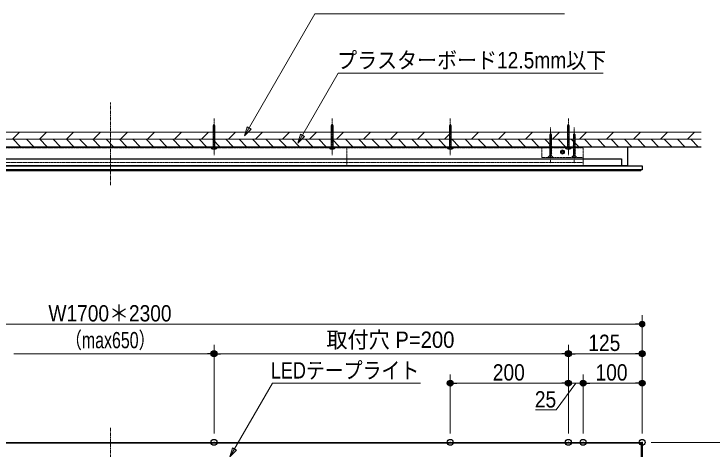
# Model space of a CAD drawing. Units: millimetres, scale not verified. Extents: x -4547 to 4547, y -2284 to 2284.
# Drawn here: x -3254 to -2072, y -611 to 124 of the extents above; entities that cross this region are included whole.
import ezdxf
from ezdxf.enums import TextEntityAlignment as Align

# ---------------------------------------------------------------- set-up
doc = ezdxf.new("R2010")
doc.units = ezdxf.units.MM
doc.header["$LTSCALE"] = 20
doc.header["$PDMODE"] = 32
doc.header["$PDSIZE"] = 10
for name, pattern in [('USER1', [0.8, 0.5, -0.3]), ('USER2', [2.91, 1.76, -0.4, 0.35, -0.4]), ('USER3', [9.172222, 5.997222, -1.058333, 1.058333, -1.058333])]:
    doc.linetypes.add(name, pattern=pattern)
for name, color, linetype, lineweight in [('0-1_3一般', 7, 'Continuous', 15), ('0-2_2寸法-2', 7, 'Continuous', 15), ('0-3_0', 7, 'Continuous', 25), ('0-5_2寸法-1', 7, 'Continuous', 15), ('0-6_2寸法-3', 7, 'Continuous', 15)]:
    doc.layers.add(name, color=color, linetype=linetype, lineweight=lineweight)
doc.layers.add('0-4_Defpoints', color=7, linetype='Continuous')
doc.styles.add('ＭＳ Ｐゴシック', font='')
doc.styles.get('ＭＳ Ｐゴシック').set_extended_font_data('MS PGothic')

# ---------------------------------------------------------------- blocks, each defined once
blk = doc.blocks.new('グループ-33')
at = {"layer": '0-1_3一般', "linetype": 'USER3'}
blk.add_line((-35000, -28500), (-35000, -11500), dxfattribs=at)
at = {"layer": '0-1_3一般', "lineweight": 30}
blk.add_lwpolyline([(-53000, -12000), (-17000, -12000), (-17000, -28000), (-53000, -28000)], close=True, dxfattribs=at)
at = {"layer": '0-1_3一般'}
blk.add_lwpolyline([(-52970, -12030), (-17030, -12030), (-17030, -27970), (-52970, -27970)], close=True, dxfattribs=at)
blk = doc.blocks.new('_Dot')
at = {"layer": '0-3_0'}
blk.add_line((-10, 0), (-20, 0), dxfattribs=at)
for points in [[(0, 0), (-10, 0), (-9.92, 1.25)], [(0, 0), (-9.92, -1.25), (-10, 0)], [(0, 0), (-9.92, 1.25), (-9.69, 2.49)], [(0, 0), (-9.69, -2.49), (-9.92, -1.25)], [(0, 0), (-9.69, 2.49), (-9.3, 3.68)], [(0, 0), (-9.3, -3.68), (-9.69, -2.49)], [(0, 0), (-9.3, 3.68), (-8.76, 4.82)], [(0, 0), (-8.76, -4.82), (-9.3, -3.68)], [(0, 0), (-8.76, 4.82), (-8.09, 5.88)], [(0, 0), (-8.09, -5.88), (-8.76, -4.82)], [(0, 0), (-8.09, 5.88), (-7.29, 6.85)], [(0, 0), (-7.29, -6.85), (-8.09, -5.88)], [(0, 0), (-7.29, 6.85), (-6.37, 7.71)], [(0, 0), (-6.37, -7.71), (-7.29, -6.85)], [(0, 0), (-6.37, 7.71), (-5.36, 8.44)], [(0, 0), (-5.36, -8.44), (-6.37, -7.71)], [(0, 0), (-5.36, 8.44), (-4.26, 9.05)], [(0, 0), (-4.26, -9.05), (-5.36, -8.44)], [(0, 0), (-4.26, 9.05), (-3.09, 9.51)], [(0, 0), (-3.09, -9.51), (-4.26, -9.05)], [(0, 0), (-3.09, 9.51), (-1.87, 9.82)], [(0, 0), (-1.87, -9.82), (-3.09, -9.51)], [(0, 0), (-1.87, 9.82), (-0.63, 9.98)], [(0, 0), (-0.63, -9.98), (-1.87, -9.82)], [(0, 0), (-0.63, 9.98), (0.63, 9.98)], [(0, 0), (0.63, -9.98), (-0.63, -9.98)], [(0, 0), (0.63, 9.98), (1.87, 9.82)], [(0, 0), (1.87, 9.82), (3.09, 9.51)], [(0, 0), (3.09, 9.51), (4.26, 9.05)], [(0, 0), (4.26, 9.05), (5.36, 8.44)], [(0, 0), (5.36, 8.44), (6.37, 7.71)], [(0, 0), (6.37, 7.71), (7.29, 6.85)], [(0, 0), (7.29, 6.85), (8.09, 5.88)], [(0, 0), (8.09, 5.88), (8.76, 4.82)], [(0, 0), (8.76, 4.82), (9.3, 3.68)], [(0, 0), (9.3, 3.68), (9.69, 2.49)], [(0, 0), (9.69, 2.49), (9.92, 1.25)], [(0, 0), (9.92, 1.25), (10, 0)], [(0, 0), (1.87, -9.82), (0.63, -9.98)], [(0, 0), (3.09, -9.51), (1.87, -9.82)], [(0, 0), (4.26, -9.05), (3.09, -9.51)], [(0, 0), (5.36, -8.44), (4.26, -9.05)], [(0, 0), (6.37, -7.71), (5.36, -8.44)], [(0, 0), (7.29, -6.85), (6.37, -7.71)], [(0, 0), (8.09, -5.88), (7.29, -6.85)], [(0, 0), (8.76, -4.82), (8.09, -5.88)], [(0, 0), (9.3, -3.68), (8.76, -4.82)], [(0, 0), (9.69, -2.49), (9.3, -3.68)], [(0, 0), (9.92, -1.25), (9.69, -2.49)], [(0, 0), (10, 0), (9.92, -1.25)]]:
    blk.add_solid(points, dxfattribs=at)
blk = doc.blocks.new('グループ-71')
at = {"layer": '0-1_3一般'}
for p, q in [((-55000, -1510), (-15000, -1510)), ((-55000, -1750), (-15000, -1750)), ((-38300, -1750), (-38050, -2000)), ((-37850, -1750), (-37600, -2000)), ((-37400, -1750), (-37150, -2000)), ((-36950, -1750), (-36700, -2000)), ((-36500, -1750), (-36250, -2000)), ((-36050, -1750), (-35800, -2000)), ((-35600, -1750), (-35350, -2000)), ((-35150, -1750), (-34900, -2000)), ((-34700, -1750), (-34450, -2000)), ((-34250, -1750), (-34000, -2000)), ((-33800, -1750), (-33550, -2000)), ((-33350, -1750), (-33100, -2000)), ((-32900, -1750), (-32650, -2000)), ((-32450, -1750), (-32200, -2000)), ((-32000, -1750), (-31750, -2000)), ((-31550, -1750), (-31300, -2000)), ((-31100, -1750), (-30850, -2000)), ((-30650, -1750), (-30400, -2000)), ((-30200, -1750), (-29950, -2000)), ((-29750, -1750), (-29500, -2000)), ((-29300, -1750), (-29050, -2000)), ((-28850, -1750), (-28600, -2000)), ((-28400, -1750), (-28150, -2000)), ((-27950, -1750), (-27700, -2000)), ((-27500, -1750), (-27250, -2000)), ((-27050, -1750), (-26800, -2000)), ((-26600, -1750), (-26350, -2000)), ((-26150, -1750), (-25900, -2000)), ((-25700, -1750), (-25450, -2000)), ((-25250, -1750), (-25000, -2000)), ((-24800, -1750), (-24550, -2000)), ((-24350, -1750), (-24100, -2000)), ((-23900, -1750), (-23650, -2000)), ((-23450, -1750), (-23200, -2000)), ((-23000, -1750), (-22750, -2000)), ((-22550, -1750), (-22300, -2000)), ((-22100, -1750), (-21850, -2000)), ((-21650, -1750), (-21400, -2000)), ((-21200, -1750), (-20950, -2000)), ((-20750, -1750), (-20500, -2000)), ((-20300, -1750), (-20050, -2000)), ((-19850, -1750), (-19600, -2000)), ((-19400, -1750), (-19150, -2000)), ((-18950, -1750), (-18700, -2000)), ((-18500, -1750), (-18250, -2000)), ((-18050, -1750), (-17800, -2000)), ((-17600, -1750), (-17350, -2000)), ((-17150, -1750), (-16900, -2000)), ((-16700, -1750), (-16450, -2000)), ((-16250, -1750), (-16000, -2000)), ((-15800, -1750), (-15550, -2000)), ((-15350, -1750), (-15100, -2000))]:
    blk.add_line(p, q, dxfattribs=at)
at = {"layer": '0-1_3一般', "lineweight": 5}
for p, q in [((-38326, -1750), (-38086, -1510)), ((-37411.6, -1750), (-37171.6, -1510)), ((-36497.2, -1750), (-36257.2, -1510)), ((-35582.8, -1750), (-35342.8, -1510)), ((-34668.4, -1750), (-34428.4, -1510)), ((-33754, -1750), (-33514, -1510)), ((-32839.6, -1750), (-32599.6, -1510)), ((-31925.2, -1750), (-31685.2, -1510)), ((-31010.8, -1750), (-30770.8, -1510)), ((-30096.4, -1750), (-29856.4, -1510)), ((-29182, -1750), (-28942, -1510)), ((-28267.6, -1750), (-28027.6, -1510)), ((-27353.2, -1750), (-27113.2, -1510)), ((-26438.8, -1750), (-26198.8, -1510)), ((-25524.4, -1750), (-25284.4, -1510)), ((-24610, -1750), (-24370, -1510)), ((-23695.6, -1750), (-23455.6, -1510)), ((-22781.2, -1750), (-22541.2, -1510)), ((-21866.8, -1750), (-21626.8, -1510)), ((-20952.4, -1750), (-20712.4, -1510)), ((-20038, -1750), (-19798, -1510)), ((-19123.6, -1750), (-18883.6, -1510)), ((-18209.2, -1750), (-17969.2, -1510)), ((-17294.8, -1750), (-17054.8, -1510)), ((-16380.4, -1750), (-16140.4, -1510)), ((-15466, -1750), (-15226, -1510))]:
    blk.add_line(p, q, dxfattribs=at)
at = {"layer": '0-1_3一般', "lineweight": 30}
blk.add_line((-55000, -2000), (-15000, -2000), dxfattribs=at)
blk = doc.blocks.new('グループ-76')
at = {"layer": '0-1_3一般', "lineweight": 30}
for points in [[(-52500, -2000), (-17500, -2000), (-17500, -2650), (-52500, -2650)], [(-52300, -2410), (-17700, -2410), (-17700, -2650), (-52300, -2650)], [(-53000, -2650), (-17000, -2650), (-17000, -2780), (-53000, -2780)]]:
    blk.add_lwpolyline(points, close=True, dxfattribs=at)
blk.add_lwpolyline([(-52970, -2780), (-52950, -2800), (-17050, -2800), (-17030, -2780)], dxfattribs=at)
blk = doc.blocks.new('グループ-77')
at = {"layer": '0-1_3一般', "linetype": 'USER1'}
blk.add_line((-51000, -2040), (-19000, -2040), dxfattribs=at)
blk.add_lwpolyline([(-51000, -2528.3), (-51000, -2000), (-19000, -2000), (-19000, -2528.3)], close=True, dxfattribs=at)
blk = doc.blocks.new('グループ-78')
at = {"layer": '0-1_3一般', "linetype": 'USER1'}
blk.add_lwpolyline([(-27000, -2000), (-19000, -2000), (-19000, -2650), (-27000, -2650)], close=True, dxfattribs=at)
at = {"layer": '0-1_3一般'}
blk.add_blockref('グループ-77', (0, 0), dxfattribs=at)
blk = doc.blocks.new('グループ-79')
at = {"layer": '0-1_3一般', "linetype": 'USER2'}
blk.add_line((-19300, -1350), (-19300, -2560), dxfattribs=at)
at = {"layer": '0-1_3一般', "linetype": 'USER1'}
for p, q in [((-19260, -1619.3), (-19340, -1646.6)), ((-19300, -1550), (-19330, -1602)), ((-19330, -2300), (-19330, -1602)), ((-19300, -1550), (-19270, -1602)), ((-19270, -2300), (-19270, -1602)), ((-19260, -1670.4), (-19340, -1697.7)), ((-19260, -1721.5), (-19340, -1748.8)), ((-19260, -1772.7), (-19340, -1799.9)), ((-19260, -1823.8), (-19340, -1851.1)), ((-19260, -1874.9), (-19340, -1902.2)), ((-19260, -1926), (-19340, -1953.3)), ((-19260, -1977.1), (-19340, -2004.4)), ((-19260, -2028.3), (-19340, -2055.5)), ((-19260, -2079.4), (-19340, -2106.7)), ((-19380, -2350), (-19330, -2300)), ((-19380, -2360), (-19380, -2350)), ((-19380, -2350), (-19220, -2350)), ((-19380, -2360), (-19220, -2360)), ((-19260, -2130.5), (-19340, -2157.8)), ((-19260, -2181.6), (-19340, -2208.9)), ((-19260, -2232.8), (-19340, -2260)), ((-19220, -2360), (-19220, -2350))]:
    blk.add_line(p, q, dxfattribs=at)
blk.add_lwpolyline([(-19220, -2350), (-19270, -2300), (-19330, -2300)], dxfattribs=at)
blk = doc.blocks.new('グループ-80')
at = {"layer": '0-1_3一般', "linetype": 'USER2'}
blk.add_line((-20100, -1350), (-20100, -2560), dxfattribs=at)
at = {"layer": '0-1_3一般', "linetype": 'USER1'}
for p, q in [((-20060, -1619.3), (-20140, -1646.6)), ((-20100, -1550), (-20130, -1602)), ((-20130, -2300), (-20130, -1602)), ((-20100, -1550), (-20070, -1602)), ((-20070, -2300), (-20070, -1602)), ((-20060, -1670.4), (-20140, -1697.7)), ((-20060, -1721.5), (-20140, -1748.8)), ((-20060, -1772.7), (-20140, -1799.9)), ((-20060, -1823.8), (-20140, -1851.1)), ((-20060, -1874.9), (-20140, -1902.2)), ((-20060, -1926), (-20140, -1953.3)), ((-20060, -1977.1), (-20140, -2004.4)), ((-20060, -2028.3), (-20140, -2055.5)), ((-20060, -2079.4), (-20140, -2106.7)), ((-20180, -2350), (-20130, -2300)), ((-20180, -2360), (-20180, -2350)), ((-20180, -2350), (-20020, -2350)), ((-20180, -2360), (-20020, -2360)), ((-20060, -2130.5), (-20140, -2157.8)), ((-20060, -2181.6), (-20140, -2208.9)), ((-20060, -2232.8), (-20140, -2260)), ((-20020, -2360), (-20020, -2350))]:
    blk.add_line(p, q, dxfattribs=at)
blk.add_lwpolyline([(-20020, -2350), (-20070, -2300), (-20130, -2300)], dxfattribs=at)
blk = doc.blocks.new('グループ-81')
at = {"layer": '0-1_3一般'}
for p, q in [((-19686, -2120), (-19714, -2120)), ((-19760, -2194), (-19760, -2166)), ((-19714, -2166), (-19760, -2166)), ((-19686, -2240), (-19714, -2240)), ((-19640, -2166), (-19686, -2166)), ((-19640, -2194), (-19640, -2166))]:
    blk.add_line(p, q, dxfattribs=at)
at = {"layer": '0-1_3一般', "linetype": 'USER2'}
for p, q in [((-19714, -2166), (-19714, -2120)), ((-19686, -2166), (-19686, -2120)), ((-19760, -2194), (-19714, -2194)), ((-19714, -2240), (-19714, -2194)), ((-19686, -2194), (-19640, -2194)), ((-19686, -2240), (-19686, -2194))]:
    blk.add_line(p, q, dxfattribs=at)
at = {"layer": '0-1_3一般'}
for radius in [70, 40]:
    blk.add_circle((-19700, -2180), radius, dxfattribs=at)
blk = doc.blocks.new('グループ-82')
at = {"layer": '0-1_3一般', "linetype": 'USER1'}
blk.add_lwpolyline([(-19000, -2360), (-20400, -2360), (-20400, -2000), (-19000, -2000)], close=True, dxfattribs=at)
at = {"layer": '0-1_3一般'}
for name in ['グループ-80', 'グループ-79', 'グループ-81']:
    blk.add_blockref(name, (0, 0), dxfattribs=at)
blk = doc.blocks.new('グループ-87')
at = {"layer": '0-1_3一般', "linetype": 'USER2'}
blk.add_line((-19500, -1040), (-19500, -2290), dxfattribs=at)
at = {"layer": '0-1_3一般'}
for p, q in [((-19460, -1309.3), (-19540, -1336.6)), ((-19460, -1360.4), (-19540, -1387.7)), ((-19460, -1411.5), (-19540, -1438.8)), ((-19500, -1240), (-19530, -1292)), ((-19530, -2040), (-19530, -1292)), ((-19500, -1240), (-19470, -1292)), ((-19470, -2040), (-19470, -1292)), ((-19460, -1462.7), (-19540, -1489.9)), ((-19460, -1513.8), (-19540, -1541.1)), ((-19460, -1564.9), (-19540, -1592.2)), ((-19460, -1616), (-19540, -1643.3)), ((-19460, -1667.1), (-19540, -1694.4)), ((-19460, -1718.3), (-19540, -1745.5)), ((-19460, -1769.4), (-19540, -1796.7)), ((-19460, -1820.5), (-19540, -1847.8)), ((-19460, -1871.6), (-19540, -1898.9)), ((-19594, -2040), (-19406, -2040)), ((-19594, -2050), (-19594, -2040)), ((-19594, -2050), (-19406, -2050)), ((-19460, -1922.8), (-19540, -1950)), ((-19460, -1973.9), (-19540, -2001.2)), ((-19406, -2050), (-19406, -2040))]:
    blk.add_line(p, q, dxfattribs=at)
blk.add_arc((-19500, -1959.6), 130.4, 223.8974, 316.1026, dxfattribs=at)
blk = doc.blocks.new('グループ-88')
at = {"layer": '0-1_3一般', "linetype": 'USER2'}
blk.add_line((-23500, -1040), (-23500, -2290), dxfattribs=at)
at = {"layer": '0-1_3一般'}
for p, q in [((-23460, -1309.3), (-23540, -1336.6)), ((-23460, -1360.4), (-23540, -1387.7)), ((-23460, -1411.5), (-23540, -1438.8)), ((-23500, -1240), (-23530, -1292)), ((-23530, -2040), (-23530, -1292)), ((-23500, -1240), (-23470, -1292)), ((-23470, -2040), (-23470, -1292)), ((-23460, -1462.7), (-23540, -1489.9)), ((-23460, -1513.8), (-23540, -1541.1)), ((-23460, -1564.9), (-23540, -1592.2)), ((-23460, -1616), (-23540, -1643.3)), ((-23460, -1667.1), (-23540, -1694.4)), ((-23460, -1718.3), (-23540, -1745.5)), ((-23460, -1769.4), (-23540, -1796.7)), ((-23460, -1820.5), (-23540, -1847.8)), ((-23460, -1871.6), (-23540, -1898.9)), ((-23594, -2040), (-23406, -2040)), ((-23594, -2050), (-23594, -2040)), ((-23594, -2050), (-23406, -2050)), ((-23460, -1922.8), (-23540, -1950)), ((-23460, -1973.9), (-23540, -2001.2)), ((-23406, -2050), (-23406, -2040))]:
    blk.add_line(p, q, dxfattribs=at)
blk.add_arc((-23500, -1959.6), 130.4, 223.8974, 316.1026, dxfattribs=at)
blk = doc.blocks.new('グループ-89')
at = {"layer": '0-1_3一般', "linetype": 'USER2'}
blk.add_line((-27500, -1040), (-27500, -2290), dxfattribs=at)
at = {"layer": '0-1_3一般'}
for p, q in [((-27460, -1309.3), (-27540, -1336.6)), ((-27460, -1360.4), (-27540, -1387.7)), ((-27460, -1411.5), (-27540, -1438.8)), ((-27500, -1240), (-27530, -1292)), ((-27530, -2040), (-27530, -1292)), ((-27500, -1240), (-27470, -1292)), ((-27470, -2040), (-27470, -1292)), ((-27460, -1462.7), (-27540, -1489.9)), ((-27460, -1513.8), (-27540, -1541.1)), ((-27460, -1564.9), (-27540, -1592.2)), ((-27460, -1616), (-27540, -1643.3)), ((-27460, -1667.1), (-27540, -1694.4)), ((-27460, -1718.3), (-27540, -1745.5)), ((-27460, -1769.4), (-27540, -1796.7)), ((-27460, -1820.5), (-27540, -1847.8)), ((-27460, -1871.6), (-27540, -1898.9)), ((-27594, -2040), (-27406, -2040)), ((-27594, -2050), (-27594, -2040)), ((-27594, -2050), (-27406, -2050)), ((-27460, -1922.8), (-27540, -1950)), ((-27460, -1973.9), (-27540, -2001.2)), ((-27406, -2050), (-27406, -2040))]:
    blk.add_line(p, q, dxfattribs=at)
blk.add_arc((-27500, -1959.6), 130.4, 223.8974, 316.1026, dxfattribs=at)
blk = doc.blocks.new('グループ-90')
at = {"layer": '0-1_3一般', "linetype": 'USER2'}
blk.add_line((-31500, -1040), (-31500, -2290), dxfattribs=at)
at = {"layer": '0-1_3一般'}
for p, q in [((-31460, -1309.3), (-31540, -1336.6)), ((-31460, -1360.4), (-31540, -1387.7)), ((-31460, -1411.5), (-31540, -1438.8)), ((-31500, -1240), (-31530, -1292)), ((-31530, -2040), (-31530, -1292)), ((-31500, -1240), (-31470, -1292)), ((-31470, -2040), (-31470, -1292)), ((-31460, -1462.7), (-31540, -1489.9)), ((-31460, -1513.8), (-31540, -1541.1)), ((-31460, -1564.9), (-31540, -1592.2)), ((-31460, -1616), (-31540, -1643.3)), ((-31460, -1667.1), (-31540, -1694.4)), ((-31460, -1718.3), (-31540, -1745.5)), ((-31460, -1769.4), (-31540, -1796.7)), ((-31460, -1820.5), (-31540, -1847.8)), ((-31460, -1871.6), (-31540, -1898.9)), ((-31594, -2040), (-31406, -2040)), ((-31594, -2050), (-31594, -2040)), ((-31594, -2050), (-31406, -2050)), ((-31460, -1922.8), (-31540, -1950)), ((-31460, -1973.9), (-31540, -2001.2)), ((-31406, -2050), (-31406, -2040))]:
    blk.add_line(p, q, dxfattribs=at)
blk.add_arc((-31500, -1959.6), 130.4, 223.8974, 316.1026, dxfattribs=at)
blk = doc.blocks.new('グループ-91')
at = {"layer": '0-1_3一般'}
for name in ['グループ-90', 'グループ-89', 'グループ-88', 'グループ-87']:
    blk.add_blockref(name, (0, 0), dxfattribs=at)
blk = doc.blocks.new('グループ-92')
at = {"layer": '0-1_3一般', "linetype": 'USER3'}
blk.add_line((-35000, -3300), (-35000, -500), dxfattribs=at)
at = {"layer": '0-1_3一般'}
for name in ['グループ-91', 'グループ-82', 'グループ-71', 'グループ-76', 'グループ-78']:
    blk.add_blockref(name, (0, 0), dxfattribs=at)

msp = doc.modelspace()

# ---------------------------------------------------------------- linework, layer by layer
at = {"layer": '0-2_2寸法-2'}
for p, q in [((-2315.63, -585), (-2315.63, -485)), ((-2290.63, -585), (-2290.63, -485)), ((-2326.88, -500), (-2338.14, -500)), ((-2315.63, -500), (-2290.63, -500)), ((-2279.37, -500), (-2268.11, -500))]:
    msp.add_line(p, q, dxfattribs=at)
msp.add_lwpolyline([(-2371.48, -545), (-2336.32, -545), (-2303.13, -500)], dxfattribs=at)
at = {"layer": '0-4_Defpoints'}
for p in [(-2915.63, -450), (-2315.63, -450), (-2190.63, -450), (-2515.63, -500), (-2315.63, -500), (-2290.63, -500), (-2190.63, -500), (-2915.63, -600), (-2515.63, -600), (-2315.63, -600), (-2290.63, -600), (-2190.63, -600), (-2190.63, -600)]:
    msp.add_point(p, dxfattribs=at)
at = {"layer": '0-5_2寸法-1'}
for p, q in [((-2190.63, -435), (-2190.63, -385)), ((-2201.88, -400), (-3979.37, -400)), ((-2915.63, -585), (-2915.63, -435)), ((-2915.63, -585), (-2915.63, -435)), ((-2315.63, -485), (-2315.63, -435)), ((-2315.63, -485), (-2315.63, -435)), ((-2190.63, -585), (-2190.63, -435)), ((-3254.37, -450), (-2926.88, -450)), ((-2326.88, -450), (-2904.37, -450)), ((-2201.88, -450), (-2304.37, -450)), ((-2515.63, -585), (-2515.63, -485)), ((-2315.63, -585), (-2315.63, -485)), ((-2290.63, -585), (-2290.63, -485)), ((-2190.63, -585), (-2190.63, -485)), ((-2326.88, -500), (-2504.37, -500)), ((-2279.37, -500), (-2201.88, -500)), ((-2175.63, -600), (-2025.63, -600)), ((-2175.63, -600), (-2025.63, -600))]:
    msp.add_line(p, q, dxfattribs=at)
at = {"layer": '0-6_2寸法-3'}
for points in [[(-2322.13, 124.5), (-2744.93, 124.5), (-2863.86, -81.5)], [(-2256.61, 24.5), (-2705.3, 24.5), (-2773.57, -93.75)], [(-2566.13, -500), (-2816.74, -500), (-2888.63, -624.5)]]:
    msp.add_lwpolyline(points, dxfattribs=at)
at = {"layer": '0-6_2寸法-3', "lineweight": 5}
for points in [[(-2852.52, -70.55), (-2863.86, -81.5), (-2859.51, -66.34)], [(-2762.23, -82.8), (-2773.57, -93.75), (-2769.23, -78.59)], [(-2877.47, -613.35), (-2888.63, -624.5), (-2884.54, -609.27)]]:
    msp.add_lwpolyline(points, close=True, dxfattribs=at)
at = {"layer": '0-6_2寸法-3'}
for points in [[(-2852.52, -70.55), (-2859.51, -66.34), (-2863.86, -81.5)], [(-2762.23, -82.8), (-2769.23, -78.59), (-2773.57, -93.75)], [(-2877.47, -613.35), (-2884.54, -609.27), (-2888.63, -624.5)]]:
    msp.add_solid(points, dxfattribs=at)

# ---------------------------------------------------------------- block references
at = {"layer": '0-1_3一般', "xscale": 0.05, "yscale": 0.05}
for name in ['グループ-92', 'グループ-33']:
    msp.add_blockref(name, (-1340.63, 0), dxfattribs=at)
at = {"layer": '0-2_2寸法-2', "xscale": 0.5627563, "yscale": 0.5627563}
msp.add_blockref('_Dot', (-2315.63, -500), dxfattribs=at)
at = {"layer": '0-2_2寸法-2', "xscale": 0.5627563, "yscale": 0.5627563, "rotation": 180}
msp.add_blockref('_Dot', (-2290.63, -500), dxfattribs=at)
at = {"layer": '0-5_2寸法-1', "xscale": 0.5627563, "yscale": 0.5627563}
for p in [(-2190.63, -400), (-2915.63, -450), (-2315.63, -450), (-2190.63, -450), (-2315.63, -500), (-2190.63, -500)]:
    msp.add_blockref('_Dot', p, dxfattribs=at)
at = {"layer": '0-5_2寸法-1', "xscale": 0.5627563, "yscale": 0.5627563, "rotation": 180}
for p in [(-2915.63, -450), (-2315.63, -450), (-2515.63, -500), (-2290.63, -500)]:
    msp.add_blockref('_Dot', p, dxfattribs=at)

# ---------------------------------------------------------------- texts
at = {"layer": '0-2_2寸法-2', "style": 'ＭＳ Ｐゴシック', "width": 0.9}
msp.add_text('25', height=27.57, dxfattribs=at).set_placement((-2372.34, -549.29), align=Align.BOTTOM_LEFT)
at = {"layer": '0-5_2寸法-1', "style": 'ＭＳ Ｐゴシック'}
for s, height, width, p in [('W1700＊2300', 27.51, 0.9, (-3196.02, -403.72)), ('（max650）', 27.51, 0.75, (-3167.5, -449.11)), ('取付穴 P=200', 27.57, 0.95, (-2725.27, -448.46)), ('125', 27.57, 0.9, (-2281.79, -453.72)), ('200', 27.57, 0.9, (-2443.58, -503.72)), ('100', 27.57, 0.9, (-2269.58, -503.72))]:
    msp.add_text(s, height=height, dxfattribs=dict(at, width=width)).set_placement(p, align=Align.BOTTOM_LEFT)
at = {"layer": '0-6_2寸法-3', "style": 'ＭＳ Ｐゴシック'}
for s, width, p in [('プラスターボード12.5mm以下', 0.9, (-2707.18, 24.23)), ('LEDテープライト', 0.85, (-2819.64, -500.27))]:
    msp.add_text(s, height=27.57, dxfattribs=dict(at, width=width)).set_placement(p, align=Align.BOTTOM_LEFT)

doc.saveas('drawing.dxf')
